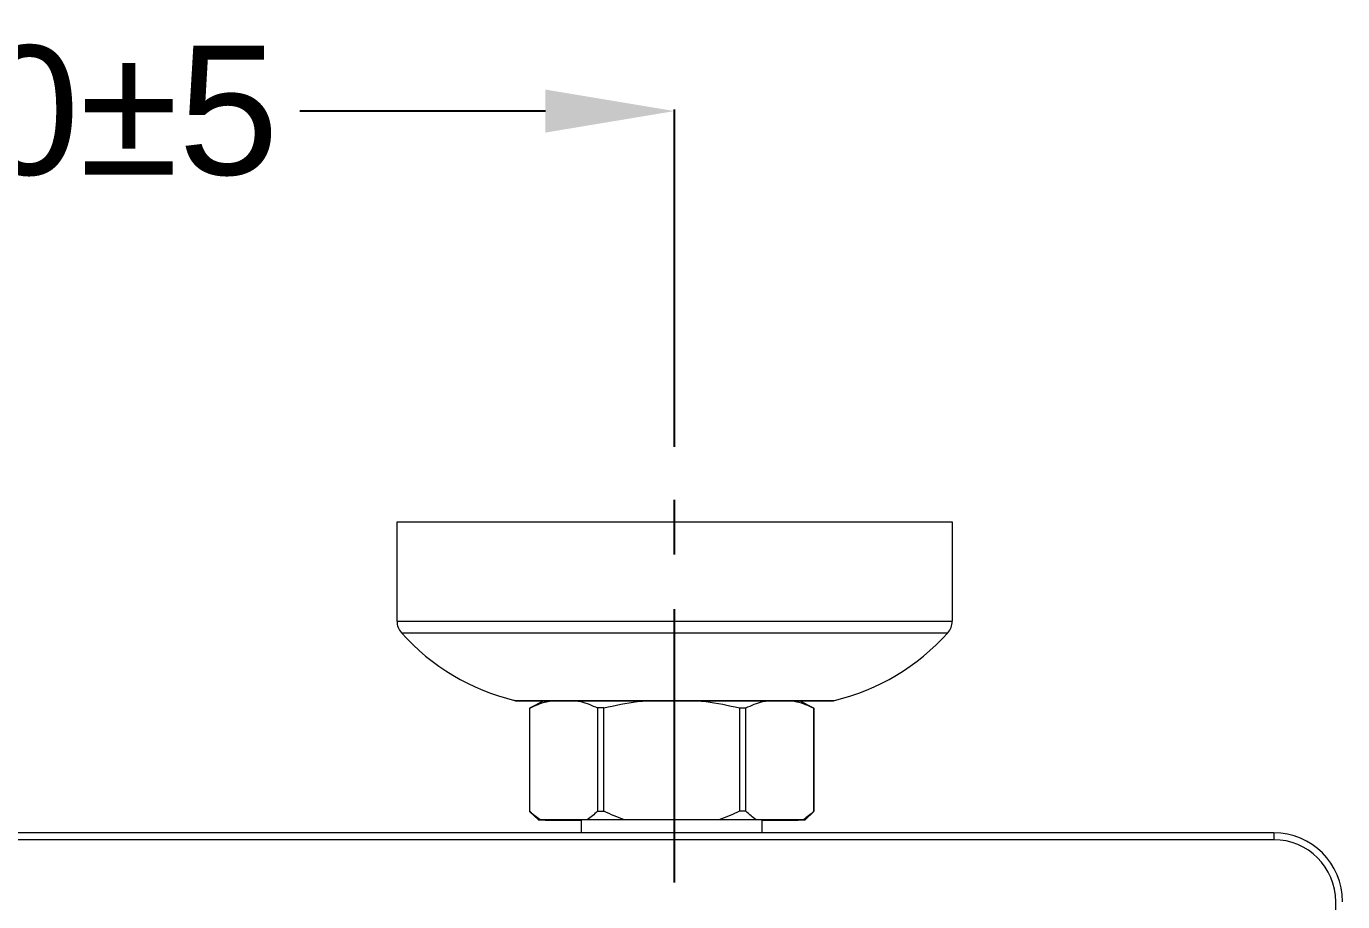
# Model space of a CAD drawing. Header units: millimetres. Extents: x 15137 to 17513, y -10160 to -6800.
# Drawn here: x 16137.7 to 16290.6, y -7728.2 to -7626.5 of the extents above; entities that cross this region are included whole.
import ezdxf

# ---------------------------------------------------------------- set-up
doc = ezdxf.new("R2010")
doc.units = ezdxf.units.MM
doc.linetypes.add('CENTERX2', pattern=[101.6, 63.5, -12.7, 12.7, -12.7])
doc.layers.add('CENTER', color=1, linetype='CENTERX2')
doc.styles.add('ARIAL', font='arial.ttf')
doc.dimstyles.get("Standard").update_dxf_attribs({"dimtxt": 15, "dimasz": 15, "dimexe": 0.18, "dimexo": 0.0625, "dimgap": 4, "dimtad": 0, "dimdec": 1, "dimdsep": 46, "dimtxsty": 'ARIAL', "dimcen": 0, "dimclrd": 5, "dimclre": 5, "dimclrt": 5, "dimadec": 0, "dimazin": 0, "dimtfac": 1, "dimtdec": 1, "dimtofl": 0, "dimtmove": 0, "dimatfit": 3, "dimfxl": 1, "dimtolj": 1, "dimtzin": 0, "dimarcsym": 0})

# ---------------------------------------------------------------- blocks, each defined once
blk = doc.blocks.new('*D85')
at = {"color": 5, "lineweight": -2, "transparency": 16777216}
for p, q in [((16062.88, -7675.34), (16062.88, -7636.16)), ((16077.88, -7636.34), (16106.43, -7636.34)), ((16197.98, -7636.34), (16169.43, -7636.34)), ((16212.98, -7675.34), (16212.98, -7636.16))]:
    blk.add_line(p, q, dxfattribs=at)
at = {"color": 5, "transparency": 16777216}
for points in [[(16077.88, -7633.84), (16077.88, -7638.84), (16062.88, -7636.34)], [(16197.98, -7633.84), (16197.98, -7638.84), (16212.98, -7636.34)]]:
    blk.add_solid(points, dxfattribs=at)
at = {"layer": 'Defpoints', "color": 0, "transparency": 16777216}
for p in [(16212.98, -7636.34), (16062.88, -7675.4), (16212.98, -7675.4)]:
    blk.add_point(p, dxfattribs=at)
at = {"color": 5, "transparency": 16777216, "insert": (16137.93, -7636.34), "char_height": 15, "attachment_point": 5, "style": 'ARIAL'}
blk.add_mtext('\\A1;150%%P5', dxfattribs=at)

msp = doc.modelspace()

# ---------------------------------------------------------------- linework, layer by layer
at = {"linetype": 'Continuous', "lineweight": 18}
for p, q in [((16180.73, -7684.07), (16245.23, -7684.07)), ((16180.73, -7695.62), (16180.73, -7684.07)), ((16245.23, -7684.07), (16245.23, -7695.62)), ((16194.86, -7704.87), (16231.1, -7704.87)), ((16197.8, -7704.87), (16196.14, -7705.7)), ((16196.14, -7705.7), (16196.15, -7705.69)), ((16196.14, -7705.7), (16196.14, -7717.7)), ((16229.14, -7705.7), (16227.49, -7704.87)), ((16229.14, -7717.7), (16229.14, -7705.7)), ((16196.14, -7717.7), (16196.14, -7717.7)), ((16196.14, -7717.7), (16197.15, -7718.7)), ((16228.14, -7718.7), (16229.14, -7717.7)), ((16229.14, -7717.7), (16229.14, -7717.7)), ((16202.14, -7718.69), (16202.14, -7720.19)), ((16223.14, -7720.19), (16223.14, -7718.69)), ((16282.59, -7720.19), (15992.69, -7720.19))]:
    msp.add_line(p, q, dxfattribs=at)
at = {"linetype": 'Continuous', "lineweight": 13}
for p, q in [((16180.73, -7695.62), (16245.23, -7695.62)), ((16181.24, -7696.96), (16244.73, -7696.96)), ((16282.59, -7720.99), (15992.69, -7720.99)), ((16282.59, -7720.19), (16282.59, -7720.99)), ((16289.79, -7813.89), (16289.79, -7728.19))]:
    msp.add_line(p, q, dxfattribs=at)
at = {"linetype": 'Continuous', "lineweight": 18}
for centre, radius, start, end in [((16182.73, -7695.62), 2, 180, 221.7446), ((16243.23, -7695.62), 2, 318.2554, 0), ((16200.35, -7679.9), 25.61, 221.7446, 256.5609), ((16225.61, -7679.9), 25.61, 283.4391, 318.2554), ((16194.86, -7702.87), 2, 256.5609, 270), ((16231.1, -7702.87), 2, 270, 283.4391), ((16282.59, -7728.19), 8, 0, 90)]:
    msp.add_arc(centre, radius, start, end, dxfattribs=at)
at = {"linetype": 'Continuous', "lineweight": 13}
msp.add_arc((16282.59, -7728.19), 7.2, 0, 90, dxfattribs=at)
at = {"linetype": 'Continuous', "lineweight": 18}
for start_param, end_param in [(3.141593, 6.283185), (0, 0.216132), (2.925461, 3.141593)]:
    msp.add_ellipse((16212.64, -7718.7), major_axis=(-10.75, 0), ratio=0.001071, start_param=start_param, end_param=end_param, dxfattribs=at)
at = {"linetype": 'Continuous', "lineweight": 13}
msp.add_rational_spline([(16194.4, -7704.81), (16194.4, -7704.81), (16202.16, -7704.81), (16212.98, -7704.81), (16223.81, -7704.81), (16231.57, -7704.81), (16231.57, -7704.81)], [1, 0.857845322326, 0.917330936255, 1.21508964198, 0.917330936255, 0.857845322326, 1], degree=3, knots=[0, 0, 0, 0, 0.5, 0.5, 0.5, 1, 1, 1, 1], dxfattribs=at)
at = {"linetype": 'Continuous', "lineweight": 18}
for points, knots in [([(16196.15, -7705.69), (16196.8, -7705.38), (16197.45, -7705.13), (16198.32, -7704.9), (16198.54, -7704.85), (16198.76, -7704.81)], [0, 0, 0, 0, 0.75024, 0.75024, 1, 1, 1, 1]), ([(16201.47, -7704.82), (16201.67, -7704.85), (16201.87, -7704.9), (16202.73, -7705.12), (16203.38, -7705.37), (16204.02, -7705.68)], [0, 0, 0, 0, 0.23368, 0.23368, 1, 1, 1, 1]), ([(16204.77, -7705.68), (16206.06, -7705.37), (16207.37, -7705.12), (16209.06, -7704.9), (16209.45, -7704.85), (16209.84, -7704.81)], [0, 0, 0, 0, 0.772406, 0.772406, 1, 1, 1, 1]), ([(16215.49, -7704.82), (16215.86, -7704.85), (16216.24, -7704.9), (16217.92, -7705.12), (16219.22, -7705.37), (16220.52, -7705.68)], [0, 0, 0, 0, 0.221903, 0.221903, 1, 1, 1, 1]), ([(16221.26, -7705.68), (16221.91, -7705.37), (16222.56, -7705.12), (16223.42, -7704.9), (16223.63, -7704.85), (16223.84, -7704.81)], [0, 0, 0, 0, 0.76089, 0.76089, 1, 1, 1, 1]), ([(16226.55, -7704.81), (16226.76, -7704.85), (16226.97, -7704.9), (16227.84, -7705.13), (16228.49, -7705.38), (16229.14, -7705.69)], [0, 0, 0, 0, 0.244749, 0.244749, 1, 1, 1, 1]), ([(16197.35, -7718.69), (16197.14, -7718.55), (16196.94, -7718.39), (16196.54, -7718.06), (16196.35, -7717.88), (16196.15, -7717.69)], [0, 0, 0, 0, 0.5, 0.5, 1, 1, 1, 1]), ([(16204.02, -7717.68), (16203.83, -7717.87), (16203.63, -7718.05), (16203.23, -7718.38), (16203.03, -7718.54), (16202.83, -7718.68)], [0, 0, 0, 0, 0.5, 0.5, 1, 1, 1, 1]), ([(16207.17, -7718.68), (16206.76, -7718.54), (16206.35, -7718.38), (16205.56, -7718.04), (16205.16, -7717.87), (16204.77, -7717.68)], [0, 0, 0, 0, 0.5, 0.5, 1, 1, 1, 1]), ([(16220.52, -7717.68), (16220.13, -7717.87), (16219.73, -7718.04), (16218.93, -7718.38), (16218.53, -7718.54), (16218.12, -7718.68)], [0, 0, 0, 0, 0.5, 0.5, 1, 1, 1, 1]), ([(16222.46, -7718.68), (16222.26, -7718.54), (16222.06, -7718.38), (16221.66, -7718.05), (16221.46, -7717.87), (16221.26, -7717.68)], [0, 0, 0, 0, 0.5, 0.5, 1, 1, 1, 1]), ([(16229.14, -7717.69), (16228.94, -7717.88), (16228.75, -7718.06), (16228.35, -7718.39), (16228.14, -7718.55), (16227.94, -7718.69)], [0, 0, 0, 0, 0.5, 0.5, 1, 1, 1, 1])]:
    msp.add_open_spline(points, degree=3, knots=knots, dxfattribs=at)
for points in [[(16196.15, -7717.69), (16196.15, -7705.69)], [(16204.02, -7705.68), (16204.02, -7717.68)], [(16204.77, -7717.68), (16204.77, -7705.68)], [(16220.52, -7705.68), (16220.52, -7717.68)], [(16221.26, -7717.68), (16221.26, -7705.68)], [(16229.14, -7705.69), (16229.14, -7717.69)], [(16202.83, -7718.68), (16197.35, -7718.69)], [(16197.35, -7718.7), (16202.14, -7718.71)], [(16218.12, -7718.68), (16207.17, -7718.68)], [(16227.94, -7718.69), (16222.46, -7718.68)], [(16223.14, -7718.71), (16227.94, -7718.7)]]:
    msp.add_open_spline(points, degree=1, dxfattribs=at)
for points, weights in [([(16204.77, -7705.68), (16204.39, -7705.68), (16204.02, -7705.68)], [1, 0.999658926781, 1]), ([(16220.52, -7705.68), (16220.9, -7705.68), (16221.26, -7705.68)], [1, 0.999658926781, 1]), ([(16229.14, -7705.7), (16229.14, -7705.7), (16229.14, -7705.69)], [1, 0.99991472806, 1]), ([(16196.15, -7717.69), (16196.14, -7717.7), (16196.14, -7717.7)], [1, 0.99991472806, 1]), ([(16204.02, -7717.68), (16204.39, -7717.68), (16204.77, -7717.68)], [1, 0.999658926781, 1]), ([(16221.26, -7717.68), (16220.9, -7717.68), (16220.52, -7717.68)], [1, 0.999658926781, 1]), ([(16229.14, -7717.7), (16229.14, -7717.7), (16229.14, -7717.69)], [1, 0.99991472806, 1]), ([(16197.35, -7718.69), (16196.94, -7718.7), (16197.35, -7718.7)], [1, 0.986837492735, 1]), ([(16207.17, -7718.68), (16204.79, -7718.68), (16202.83, -7718.68)], [1, 0.986837492735, 1]), ([(16222.46, -7718.68), (16220.5, -7718.68), (16218.12, -7718.68)], [1, 0.986837492735, 1]), ([(16227.94, -7718.7), (16228.35, -7718.7), (16227.94, -7718.69)], [1, 0.986837492735, 1])]:
    msp.add_rational_spline(points, weights, degree=2, dxfattribs=at)
at = {"layer": 'CENTER', "ltscale": 0.5}
msp.add_line((16212.98, -7725.96), (16212.98, -7675.4), dxfattribs=at)

# ---------------------------------------------------------------- dimensions: what is measured, and where the dimension line sits
dim = msp.add_linear_dim(base=(16212.98, -7636.34), p1=(16062.88, -7675.4), p2=(16212.98, -7675.4), text='150%%P5', dimstyle='Standard', override={"dimtfillclr": 7})
dim.commit()
dim.dimension.update_dxf_attribs({"geometry": '*D85', "text_midpoint": (16137.93, -7636.34)})

doc.saveas('drawing.dxf')
